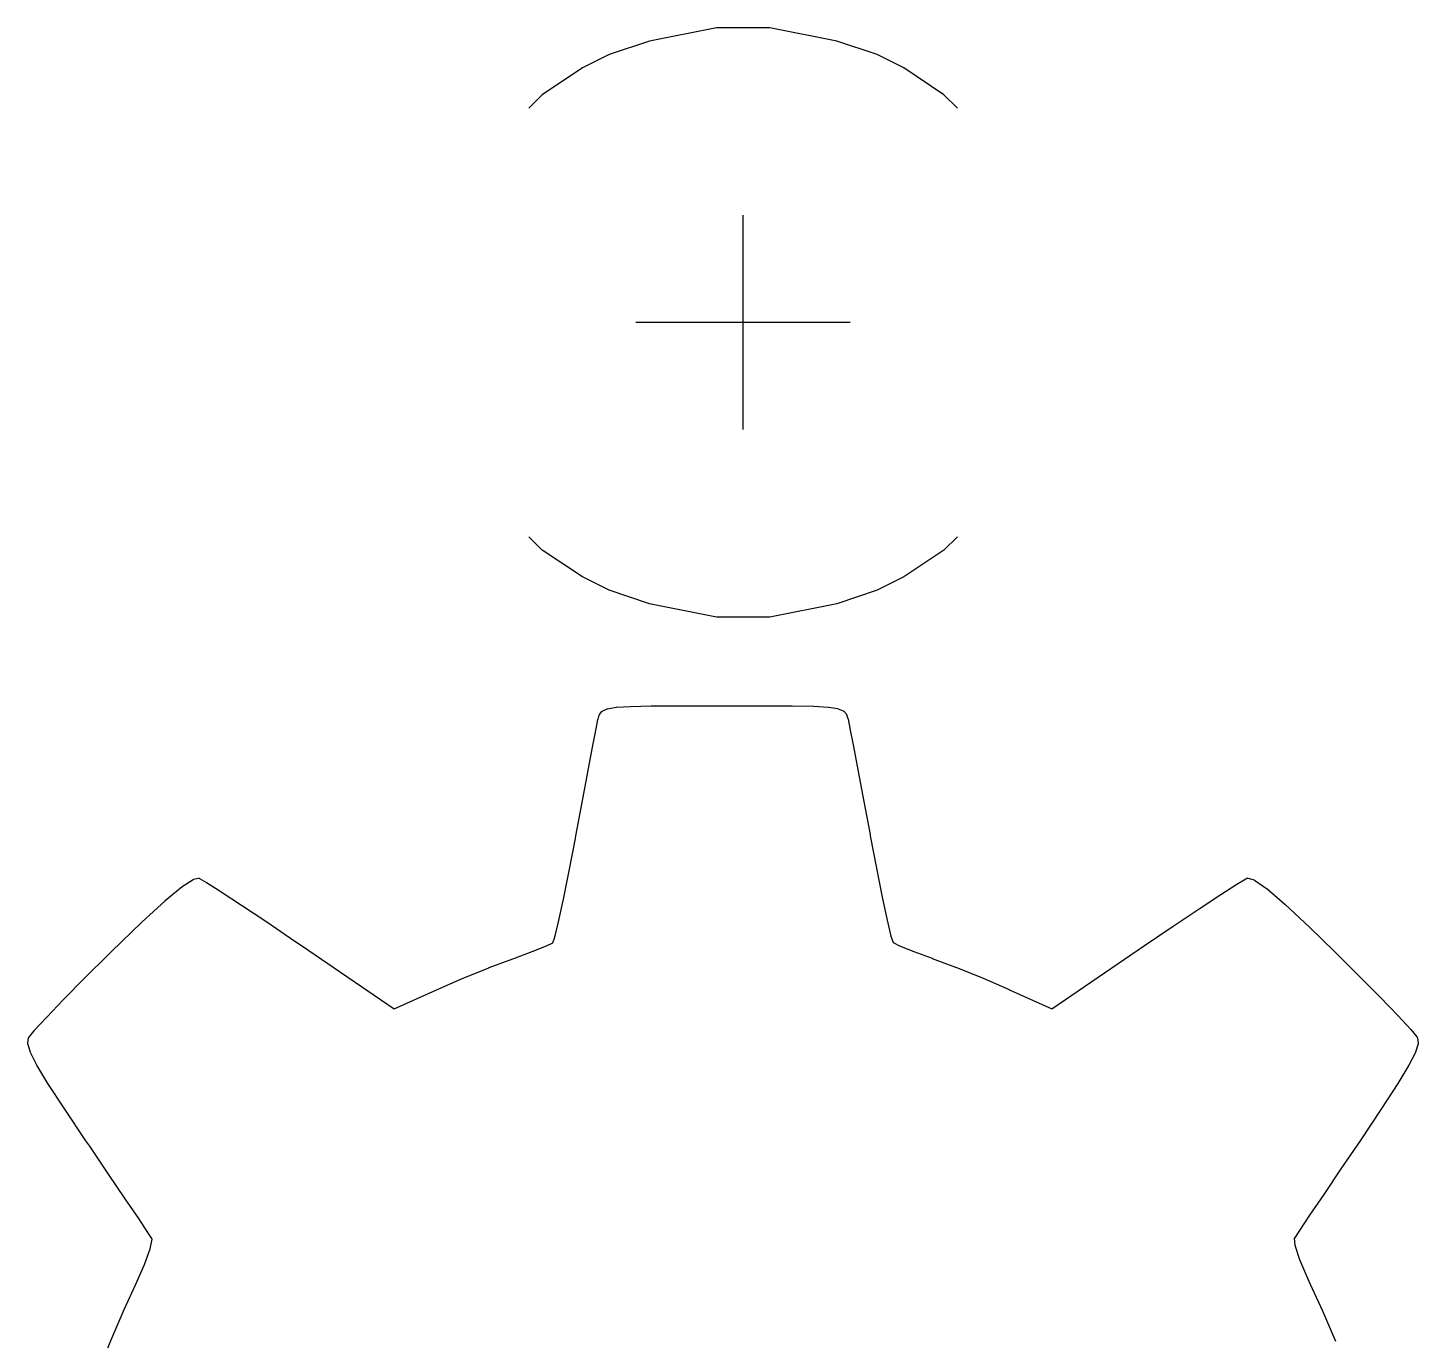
# Model space of a CAD drawing. Extents: x -4.4 to 27.8, y 0.8 to 35.
# Drawn here: x 19.753 to 24.697, y 30.036 to 34.703 of the extents above; entities that cross this region are included whole.
import ezdxf

# ---------------------------------------------------------------- set-up
doc = ezdxf.new("R2010")
doc.units = 0
doc.layers.add('BLACK', color=7, linetype='CONTINUOUS')

msp = doc.modelspace()

# ---------------------------------------------------------------- linework, layer by layer
at = {"layer": 'BLACK', "linetype": 'CONTINUOUS'}
for p, q in [((22.2012, 34.7026), (21.9631, 34.655)), ((22.3917, 34.7026), (22.2012, 34.7026)), ((22.6298, 34.655), (22.3917, 34.7026)), ((21.8202, 34.6074), (21.725, 34.5598)), ((21.9631, 34.655), (21.8202, 34.6074)), ((22.7726, 34.6074), (22.6298, 34.655)), ((22.8679, 34.5598), (22.7726, 34.6074)), ((21.725, 34.5598), (21.5821, 34.4645)), ((23.0107, 34.4645), (22.8679, 34.5598)), ((21.5821, 34.4645), (21.5345, 34.4169)), ((23.0583, 34.4169), (23.0107, 34.4645)), ((22.2964, 33.274), (22.2964, 34.036)), ((22.6774, 33.655), (21.9155, 33.655)), ((21.5821, 32.8455), (21.5345, 32.8931)), ((23.0583, 32.8931), (23.0107, 32.8455)), ((21.725, 32.7502), (21.5821, 32.8455)), ((23.0107, 32.8455), (22.8679, 32.7502)), ((21.8202, 32.7026), (21.725, 32.7502)), ((22.8679, 32.7502), (22.7726, 32.7026)), ((21.9631, 32.655), (21.8202, 32.7026)), ((22.7726, 32.7026), (22.6298, 32.655)), ((22.2012, 32.6074), (21.9631, 32.655)), ((22.6298, 32.655), (22.3917, 32.6074)), ((22.3917, 32.6074), (22.2012, 32.6074)), ((21.8142, 32.2812), (21.8452, 32.2865)), ((21.8452, 32.2865), (21.8455, 32.2865)), ((21.8455, 32.2865), (21.8457, 32.2866)), ((21.8457, 32.2866), (21.8956, 32.2898)), ((21.8956, 32.2898), (21.8957, 32.2898)), ((21.8957, 32.2898), (21.8958, 32.2898)), ((21.8958, 32.2898), (21.9693, 32.2915)), ((21.9693, 32.2915), (21.9693, 32.2915)), ((21.9693, 32.2915), (21.9694, 32.2915)), ((21.9694, 32.2915), (22.0716, 32.2922)), ((22.0716, 32.2922), (22.2074, 32.2923)), ((22.0716, 32.2922), (22.0716, 32.2922)), ((22.0716, 32.2922), (22.0716, 32.2922)), ((22.2074, 32.2923), (22.2074, 32.2923)), ((22.2074, 32.2923), (22.225, 32.2923)), ((22.225, 32.2923), (22.225, 32.2923)), ((22.225, 32.2923), (22.3649, 32.2922)), ((22.3649, 32.2922), (22.3649, 32.2922)), ((22.3649, 32.2922), (22.3649, 32.2922)), ((22.3649, 32.2922), (22.4706, 32.2916)), ((22.4706, 32.2916), (22.4707, 32.2916)), ((22.4707, 32.2916), (22.4707, 32.2916)), ((22.4707, 32.2916), (22.5472, 32.2901)), ((22.5472, 32.2901), (22.5473, 32.2901)), ((22.5473, 32.2901), (22.5474, 32.2901)), ((22.5474, 32.2901), (22.5997, 32.287)), ((22.5997, 32.287), (22.5999, 32.287)), ((22.5999, 32.287), (22.6001, 32.287)), ((22.6001, 32.287), (22.633, 32.2819)), ((21.7734, 32.2102), (21.7804, 32.2438)), ((21.7804, 32.244), (21.7805, 32.2445)), ((21.7804, 32.2439), (21.7804, 32.244)), ((21.7804, 32.2438), (21.7804, 32.2439)), ((21.7805, 32.2445), (21.7806, 32.2446)), ((21.7806, 32.2448), (21.7848, 32.2591)), ((21.7806, 32.2446), (21.7806, 32.2448)), ((21.7848, 32.2591), (21.7853, 32.2599)), ((21.7853, 32.2599), (21.7857, 32.2607)), ((21.7857, 32.2607), (21.7939, 32.2715)), ((21.7939, 32.2715), (21.7941, 32.2717)), ((21.7941, 32.2717), (21.7942, 32.2719)), ((21.7942, 32.2719), (21.7948, 32.2723)), ((21.7948, 32.2723), (21.7954, 32.2728)), ((21.7954, 32.2728), (21.7956, 32.2729)), ((21.7956, 32.2729), (21.7958, 32.273)), ((21.7958, 32.273), (21.813, 32.2808)), ((21.813, 32.2808), (21.8136, 32.281)), ((21.8136, 32.281), (21.8142, 32.2812)), ((22.633, 32.2819), (22.6336, 32.2817)), ((22.6336, 32.2817), (22.6341, 32.2816)), ((22.6341, 32.2816), (22.6526, 32.2741)), ((22.6526, 32.2741), (22.6528, 32.274)), ((22.6528, 32.274), (22.653, 32.274)), ((22.653, 32.274), (22.6536, 32.2735)), ((22.6536, 32.2735), (22.6542, 32.2731)), ((22.6542, 32.2731), (22.6544, 32.2729)), ((22.6544, 32.2729), (22.6545, 32.2728)), ((22.6545, 32.2728), (22.6635, 32.2623)), ((22.6635, 32.2623), (22.6635, 32.2623)), ((22.6635, 32.2623), (22.6635, 32.2623)), ((22.6635, 32.2623), (22.664, 32.2615)), ((22.664, 32.2615), (22.6645, 32.2606)), ((22.6645, 32.2606), (22.6645, 32.2606)), ((22.6645, 32.2606), (22.6645, 32.2606)), ((22.6645, 32.2606), (22.6689, 32.2467)), ((22.6689, 32.2467), (22.6689, 32.2465)), ((22.6689, 32.2465), (22.669, 32.2463)), ((22.669, 32.2463), (22.6695, 32.2445)), ((22.6695, 32.2445), (22.6695, 32.2444)), ((22.6695, 32.2444), (22.6695, 32.2444)), ((22.6695, 32.2444), (22.6762, 32.2119)), ((21.7608, 32.145), (21.7734, 32.2101)), ((21.7734, 32.2101), (21.7734, 32.2102)), ((21.7734, 32.2101), (21.7734, 32.2101)), ((22.6762, 32.2119), (22.6762, 32.2118)), ((22.6762, 32.2118), (22.6762, 32.2118)), ((22.6762, 32.2118), (22.6887, 32.1477)), ((21.7437, 32.0554), (21.7608, 32.145)), ((21.7608, 32.145), (21.7608, 32.145)), ((21.7608, 32.145), (21.7608, 32.145)), ((22.6887, 32.1477), (22.6887, 32.1477)), ((22.6887, 32.1477), (22.6887, 32.1477)), ((22.6887, 32.1477), (22.7056, 32.0588)), ((21.7236, 31.948), (21.7437, 32.0554)), ((21.7437, 32.0554), (21.7437, 32.0554)), ((21.7437, 32.0554), (21.7437, 32.0554)), ((22.7056, 32.0588), (22.7056, 32.0588)), ((22.7056, 32.0588), (22.7056, 32.0588)), ((22.7056, 32.0588), (22.7257, 31.9519)), ((21.7017, 31.8297), (21.7236, 31.948)), ((21.7236, 31.948), (21.7236, 31.948)), ((21.7236, 31.948), (21.7236, 31.948)), ((22.7257, 31.9519), (22.7257, 31.9519)), ((22.7257, 31.9519), (22.7257, 31.9519)), ((22.7257, 31.9519), (22.7476, 31.8339)), ((21.678, 31.7053), (21.6999, 31.8201)), ((21.6999, 31.8201), (21.7017, 31.8297)), ((21.7017, 31.8297), (21.7017, 31.8297)), ((22.7476, 31.8339), (22.7476, 31.8339)), ((22.7476, 31.8339), (22.7476, 31.8339)), ((22.7476, 31.8339), (22.7483, 31.8297)), ((22.7483, 31.8297), (22.7703, 31.7141)), ((21.6577, 31.6045), (21.678, 31.7053)), ((22.7703, 31.7141), (22.7908, 31.612)), ((20.2414, 31.5992), (20.3014, 31.6493)), ((20.3014, 31.6493), (20.3017, 31.6494)), ((20.3017, 31.6494), (20.3019, 31.6496)), ((20.3019, 31.6496), (20.3407, 31.6749)), ((20.3407, 31.6749), (20.3417, 31.6753)), ((20.3417, 31.6753), (20.3425, 31.6756)), ((20.3425, 31.6756), (20.3596, 31.6789)), ((20.3596, 31.6789), (20.3604, 31.6789)), ((20.3604, 31.6789), (20.3611, 31.679)), ((20.3611, 31.679), (20.3613, 31.6789)), ((20.3613, 31.6789), (20.3615, 31.6789)), ((20.3615, 31.6789), (20.3623, 31.6786)), ((20.3623, 31.6786), (20.363, 31.6783)), ((20.363, 31.6783), (20.388, 31.6641)), ((20.388, 31.6641), (20.388, 31.664)), ((20.388, 31.664), (20.3882, 31.664)), ((20.3882, 31.664), (20.4399, 31.6311)), ((23.9953, 31.6215), (24.0524, 31.6581)), ((24.0524, 31.6581), (24.0525, 31.6582)), ((24.0524, 31.6581), (24.0524, 31.6581)), ((24.0525, 31.6582), (24.0839, 31.6769)), ((24.0839, 31.6769), (24.0842, 31.677)), ((24.0842, 31.677), (24.0844, 31.6771)), ((24.0844, 31.6771), (24.0874, 31.6785)), ((24.0874, 31.6785), (24.0881, 31.6787)), ((24.0881, 31.6787), (24.0888, 31.679)), ((24.0888, 31.679), (24.0891, 31.6789)), ((24.0891, 31.6789), (24.0893, 31.679)), ((24.0893, 31.679), (24.09, 31.6789)), ((24.09, 31.6789), (24.0908, 31.6788)), ((24.0908, 31.6788), (24.1136, 31.6726)), ((24.1136, 31.6726), (24.1144, 31.6723)), ((24.1144, 31.6723), (24.1152, 31.6719)), ((24.1152, 31.6719), (24.1578, 31.6421)), ((24.1578, 31.6421), (24.158, 31.6419)), ((24.158, 31.6419), (24.1582, 31.6418)), ((24.1582, 31.6418), (24.2224, 31.5869)), ((20.1584, 31.5227), (20.2412, 31.599)), ((20.2412, 31.599), (20.2413, 31.5991)), ((20.2413, 31.5991), (20.2414, 31.5992)), ((20.4399, 31.6311), (20.44, 31.631)), ((20.44, 31.631), (20.44, 31.631)), ((20.44, 31.631), (20.5133, 31.583)), ((21.6402, 31.5239), (21.6577, 31.6045)), ((22.7908, 31.612), (22.8085, 31.5295)), ((23.9179, 31.5705), (23.9953, 31.6214)), ((23.9953, 31.6214), (23.9953, 31.6215)), ((23.9953, 31.6215), (23.9953, 31.6215)), ((20.5133, 31.583), (20.5133, 31.583)), ((20.5133, 31.583), (20.5133, 31.583)), ((20.5133, 31.583), (20.6027, 31.5233)), ((23.8256, 31.5086), (23.9179, 31.5705)), ((23.9179, 31.5705), (23.9179, 31.5705)), ((23.9179, 31.5705), (23.9179, 31.5705)), ((24.2224, 31.5869), (24.2224, 31.5868)), ((24.2224, 31.5868), (24.2225, 31.5867)), ((24.2225, 31.5867), (24.3098, 31.5053)), ((20.051, 31.4187), (20.1583, 31.5226)), ((20.1583, 31.5226), (20.1584, 31.5226)), ((20.1584, 31.5226), (20.1584, 31.5227)), ((20.6027, 31.5233), (20.6027, 31.5233)), ((20.6027, 31.5233), (20.6027, 31.5233)), ((20.6027, 31.5233), (20.7029, 31.4555)), ((21.6269, 31.4697), (21.6402, 31.5239)), ((22.8085, 31.5295), (22.8222, 31.4729)), ((23.7237, 31.4395), (23.8256, 31.5086)), ((23.8256, 31.5086), (23.8256, 31.5086)), ((23.8256, 31.5086), (23.8256, 31.5086)), ((24.3098, 31.5053), (24.3099, 31.5053)), ((24.3099, 31.5053), (24.3099, 31.5053)), ((24.3099, 31.5053), (24.399, 31.4187)), ((20.7029, 31.4555), (20.7029, 31.4554)), ((20.7029, 31.4554), (20.7029, 31.4554)), ((20.7029, 31.4554), (20.7263, 31.4395)), ((21.5971, 31.4384), (21.6198, 31.4497)), ((21.6198, 31.4497), (21.6269, 31.4697)), ((22.8222, 31.4729), (22.8299, 31.4498)), ((22.8299, 31.4498), (22.8527, 31.4385)), ((19.9562, 31.3244), (20.0413, 31.4092)), ((20.0413, 31.4092), (20.0413, 31.4092)), ((20.0413, 31.4092), (20.0414, 31.4092)), ((20.0414, 31.4092), (20.051, 31.4186)), ((20.051, 31.4186), (20.051, 31.4187)), ((20.051, 31.4187), (20.051, 31.4187)), ((20.7263, 31.4395), (20.7263, 31.4395)), ((20.7263, 31.4395), (20.7263, 31.4395)), ((20.7263, 31.4395), (21.0561, 31.2143)), ((21.4772, 31.3927), (21.4809, 31.394)), ((21.4809, 31.394), (21.5466, 31.4181)), ((21.4809, 31.394), (21.4809, 31.394)), ((21.5466, 31.4181), (21.5971, 31.4384)), ((22.8527, 31.4385), (22.9031, 31.4182)), ((22.9031, 31.4182), (22.9688, 31.3942)), ((22.9688, 31.3942), (22.9688, 31.3942)), ((22.9688, 31.3942), (22.9691, 31.394)), ((22.9691, 31.394), (22.9692, 31.394)), ((22.9692, 31.394), (22.9692, 31.394)), ((22.9692, 31.394), (23.0521, 31.3629)), ((23.3939, 31.2143), (23.7237, 31.4395)), ((23.7237, 31.4395), (23.7237, 31.4395)), ((23.7237, 31.4395), (23.7237, 31.4395)), ((24.399, 31.4187), (24.399, 31.4186)), ((24.399, 31.4186), (24.3991, 31.4186)), ((24.3991, 31.4186), (24.485, 31.3333)), ((21.2949, 31.3209), (21.3928, 31.3608)), ((21.3928, 31.3608), (21.3928, 31.3609)), ((21.3928, 31.3609), (21.3929, 31.3609)), ((21.3929, 31.3609), (21.4771, 31.3927)), ((21.4771, 31.3927), (21.4771, 31.3927)), ((21.4771, 31.3927), (21.4772, 31.3927)), ((23.0521, 31.3629), (23.0521, 31.3628)), ((23.0521, 31.3628), (23.0522, 31.3628)), ((23.0522, 31.3628), (23.1499, 31.3231)), ((19.8805, 31.2476), (19.9561, 31.3244)), ((19.9561, 31.3244), (19.9562, 31.3244)), ((19.9562, 31.3244), (19.9562, 31.3244)), ((21.2036, 31.2812), (21.2948, 31.3209)), ((21.2948, 31.3209), (21.2948, 31.3209)), ((21.2948, 31.3209), (21.2949, 31.3209)), ((23.1499, 31.3231), (23.1499, 31.3231)), ((23.1499, 31.3231), (23.15, 31.3231)), ((23.15, 31.3231), (23.2421, 31.2832)), ((24.485, 31.3333), (24.485, 31.3333)), ((24.485, 31.3333), (24.485, 31.3333)), ((24.485, 31.3333), (24.5619, 31.2554)), ((19.8189, 31.1835), (19.8804, 31.2475)), ((19.8804, 31.2475), (19.8805, 31.2475)), ((19.8805, 31.2475), (19.8805, 31.2476)), ((21.0561, 31.2143), (21.2035, 31.2812)), ((21.2035, 31.2812), (21.2035, 31.2812)), ((21.2035, 31.2812), (21.2036, 31.2812)), ((23.2421, 31.2832), (23.2421, 31.2832)), ((23.2421, 31.2832), (23.2421, 31.2832)), ((23.2421, 31.2832), (23.2465, 31.2812)), ((23.2465, 31.2812), (23.2465, 31.2812)), ((23.2465, 31.2812), (23.2465, 31.2812)), ((23.2465, 31.2812), (23.3939, 31.2143)), ((24.5619, 31.2554), (24.5619, 31.2554)), ((24.5619, 31.2554), (24.5619, 31.2554)), ((24.5619, 31.2554), (24.6252, 31.1898)), ((19.7761, 31.137), (19.8189, 31.1834)), ((19.8189, 31.1834), (19.8189, 31.1835)), ((19.8189, 31.1835), (19.8189, 31.1835)), ((24.6252, 31.1898), (24.6252, 31.1897)), ((24.6252, 31.1897), (24.6252, 31.1897)), ((24.6252, 31.1897), (24.6702, 31.1412)), ((19.753, 31.0919), (19.7555, 31.1102)), ((19.7555, 31.1102), (19.7557, 31.1107)), ((19.7557, 31.111), (19.7559, 31.1114)), ((19.7557, 31.1107), (19.7557, 31.111)), ((19.7559, 31.1114), (19.7561, 31.1119)), ((19.7561, 31.112), (19.7564, 31.1124)), ((19.7561, 31.1119), (19.7561, 31.112)), ((19.7564, 31.1124), (19.7566, 31.1128)), ((19.7566, 31.1128), (19.7759, 31.1368)), ((19.7759, 31.1368), (19.7761, 31.1369)), ((19.7761, 31.1369), (19.7761, 31.137)), ((24.6702, 31.1412), (24.6703, 31.1411)), ((24.6703, 31.1411), (24.6704, 31.141)), ((24.6704, 31.141), (24.6924, 31.1144)), ((24.6924, 31.1144), (24.6926, 31.114)), ((24.6926, 31.114), (24.6929, 31.1137)), ((24.6929, 31.1137), (24.6937, 31.1124)), ((24.6937, 31.1124), (24.6937, 31.1123)), ((24.6937, 31.1123), (24.6937, 31.1123)), ((24.6937, 31.1123), (24.694, 31.1114)), ((24.694, 31.1114), (24.6943, 31.1105)), ((24.6943, 31.1105), (24.6943, 31.1105)), ((24.6943, 31.1105), (24.6944, 31.1105)), ((24.6944, 31.1105), (24.6968, 31.0922)), ((19.753, 31.0918), (19.753, 31.0919)), ((19.753, 31.0917), (19.753, 31.0918)), ((19.7531, 31.0908), (19.753, 31.0917)), ((19.7532, 31.09), (19.7531, 31.0908)), ((19.7532, 31.0899), (19.7532, 31.09)), ((19.7532, 31.0898), (19.7532, 31.0899)), ((19.7623, 31.0601), (19.7532, 31.0898)), ((19.7625, 31.0597), (19.7623, 31.0601)), ((19.7626, 31.0593), (19.7625, 31.0597)), ((19.7854, 31.0143), (19.7626, 31.0593)), ((24.6871, 31.0594), (24.664, 31.014)), ((24.6872, 31.0599), (24.6871, 31.0594)), ((24.6874, 31.0602), (24.6872, 31.0599)), ((24.6966, 31.0901), (24.6874, 31.0602)), ((24.6967, 31.0903), (24.6966, 31.0902)), ((24.6966, 31.0902), (24.6966, 31.0901)), ((24.6968, 31.092), (24.6967, 31.0911)), ((24.6967, 31.0911), (24.6967, 31.0903)), ((24.6968, 31.0922), (24.6968, 31.0921)), ((24.6968, 31.0921), (24.6968, 31.092)), ((19.7855, 31.0141), (19.7854, 31.0143)), ((19.7856, 31.0139), (19.7855, 31.0141)), ((19.8245, 30.9494), (19.7856, 31.0139)), ((24.6639, 31.0137), (24.6246, 30.9486)), ((24.664, 31.014), (24.6639, 31.0139)), ((24.6639, 31.0139), (24.6639, 31.0137)), ((19.8246, 30.9493), (19.8245, 30.9494)), ((19.8246, 30.9492), (19.8246, 30.9493)), ((19.8819, 30.8611), (19.8246, 30.9492)), ((24.6245, 30.9485), (24.5669, 30.8598)), ((24.6246, 30.9486), (24.6245, 30.9485)), ((24.6246, 30.9486), (24.6246, 30.9486)), ((19.9598, 30.7454), (19.8819, 30.8611)), ((19.8819, 30.8611), (19.8819, 30.8611)), ((19.8819, 30.8611), (19.8819, 30.8611)), ((24.5668, 30.8597), (24.4899, 30.7456)), ((24.5669, 30.8598), (24.5668, 30.8598)), ((24.5668, 30.8598), (24.5668, 30.8597)), ((19.9731, 30.7258), (19.9598, 30.7454)), ((19.9598, 30.7454), (19.9598, 30.7454)), ((19.9598, 30.7454), (19.9598, 30.7454)), ((20.0402, 30.6269), (19.9731, 30.7258)), ((24.4899, 30.7455), (24.4217, 30.645)), ((24.4899, 30.7456), (24.4899, 30.7455)), ((24.4899, 30.7455), (24.4899, 30.7455)), ((20.0994, 30.5394), (20.0402, 30.6269)), ((24.4217, 30.645), (24.3607, 30.5549)), ((24.3607, 30.5549), (24.3105, 30.4804)), ((20.1473, 30.4684), (20.0994, 30.5394)), ((20.0994, 30.5394), (20.0994, 30.5394)), ((20.1801, 30.4193), (20.1473, 30.4684)), ((24.3105, 30.4804), (24.2746, 30.4267)), ((24.3105, 30.4804), (24.3105, 30.4804)), ((20.194, 30.3979), (20.1801, 30.4193)), ((24.2746, 30.4267), (24.2565, 30.3991)), ((20.1679, 30.3051), (20.1881, 30.3616)), ((20.1881, 30.3616), (20.1947, 30.3951)), ((20.1947, 30.3951), (20.194, 30.3979)), ((24.2565, 30.3991), (24.2563, 30.3987)), ((24.2563, 30.3987), (24.2583, 30.3744)), ((24.2583, 30.3744), (24.2748, 30.3237)), ((24.2748, 30.3237), (24.3027, 30.2572)), ((20.1373, 30.2359), (20.1679, 30.3051)), ((24.3027, 30.2572), (24.3126, 30.2359)), ((20.0956, 30.1451), (20.1373, 30.2359)), ((20.1373, 30.2359), (20.1373, 30.2359)), ((24.3126, 30.2359), (24.3127, 30.2359)), ((24.3127, 30.2359), (24.3127, 30.2359)), ((24.3127, 30.2359), (24.3562, 30.1409)), ((20.0491, 30.0373), (20.0956, 30.145)), ((20.0956, 30.145), (20.0956, 30.1451)), ((20.0956, 30.1451), (20.0956, 30.1451)), ((24.3562, 30.1409), (24.3562, 30.1409)), ((24.3562, 30.1409), (24.3563, 30.1408)), ((24.3563, 30.1408), (24.4027, 30.033)), ((20.0095, 29.9397), (20.049, 30.0372)), ((20.049, 30.0372), (20.0491, 30.0373)), ((20.049, 30.0372), (20.049, 30.0372))]:
    msp.add_line(p, q, dxfattribs=at)

doc.saveas('drawing.dxf')
